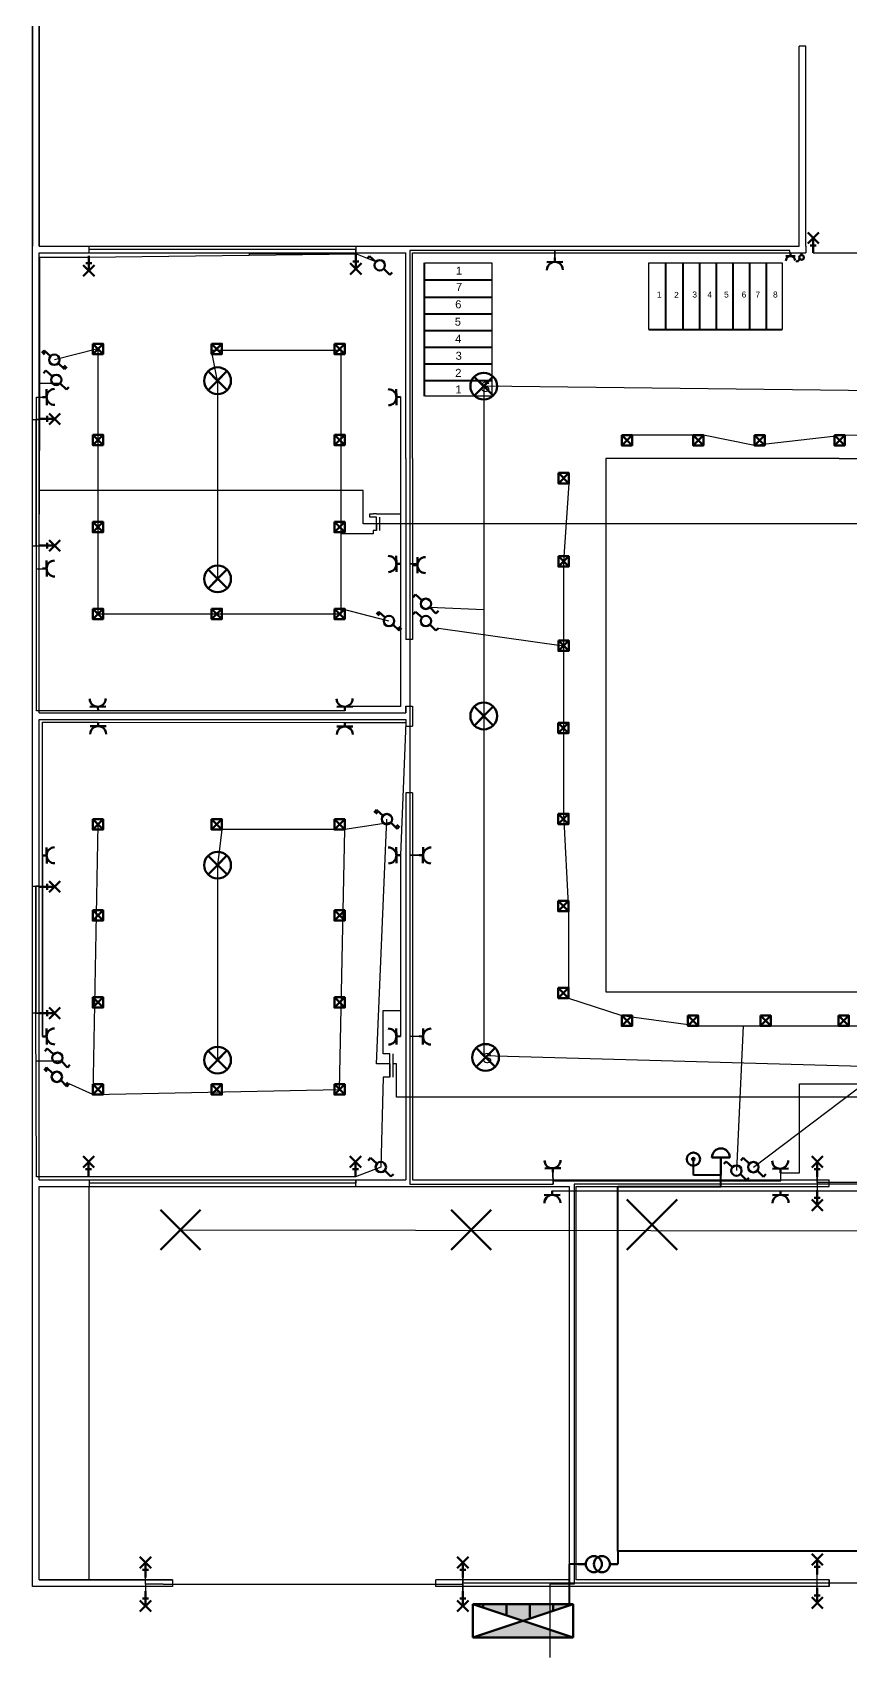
# Model space of a CAD drawing. Header units: millimetres. Extents: x 27207 to 63174, y 4783 to 28482.
# Drawn here: x 55373 to 56600, y 14156 to 16593 of the extents above; entities that cross this region are included whole.
import ezdxf

# ---------------------------------------------------------------- set-up
doc = ezdxf.new("R2010")
doc.units = ezdxf.units.MM
doc.header["$LTSCALE"] = 20
doc.linetypes.add('ACAD_ISO04W100', pattern=[30, 24, -3, 0, -3])
doc.layers.add('linye', color=200, linetype='Continuous')
doc.layers.add('semboller-tablosu', color=3, linetype='Continuous', lineweight=70)
doc.layers.add('Zil Zayıf Akım', color=241, linetype='ACAD_ISO04W100', lineweight=40)
doc.styles.add('Arial_3', font='Arial Unicode MS.ttf', dxfattribs={"height": 3})

msp = doc.modelspace()

# ---------------------------------------------------------------- hatches: boundary and pattern name
at = {"layer": 'semboller-tablosu'}
h = msp.add_hatch(color=7, dxfattribs=at)
h.dxf.hatch_style = 2
h.paths.add_polyline_path([(56365.711, 14903.171, 1), (56362.048, 14903.171, 1)])
h = msp.add_hatch(color=1, dxfattribs=at)
h.dxf.hatch_style = 2
h.paths.add_polyline_path([(56183.705, 14235.885), (56033.199, 14235.885), (56108.452, 14210.801)])
h = msp.add_hatch(color=7, dxfattribs=at)
h.dxf.hatch_style = 2
h.paths.add_polyline_path([(56183.705, 14235.885), (56033.199, 14235.885), (56108.452, 14210.801)])
h = msp.add_hatch(color=1, dxfattribs=at)
h.dxf.hatch_style = 2
h.paths.add_polyline_path([(56108.452, 14210.801), (56033.199, 14185.716), (56183.705, 14185.716)])
h = msp.add_hatch(color=7, dxfattribs=at)
h.dxf.hatch_style = 2
h.paths.add_polyline_path([(56108.452, 14210.801), (56033.199, 14185.716), (56183.705, 14185.716)])

# ---------------------------------------------------------------- linework, layer by layer
for p, q in [((55372.694, 14272.316), (55372.694, 18272.316)), ((55372.694, 17272.316), (55372.694, 16272.316)), ((55382.694, 16272.316), (55382.694, 17062.316)), ((55382.694, 17062.316), (55382.694, 16272.316)), ((56522.694, 16272.316), (56522.694, 16572.316)), ((56532.694, 16572.316), (56522.694, 16572.316)), ((56532.694, 16272.316), (56532.694, 16572.316)), ((55382.694, 16272.316), (56522.694, 16272.316)), ((55382.694, 15572.316), (55382.694, 16262.316)), ((55382.694, 16262.316), (55932.694, 16262.316)), ((55382.694, 16262.316), (55457.694, 16262.316)), ((55457.694, 16262.316), (55457.694, 16272.316)), ((55457.694, 16272.316), (55857.694, 16272.316)), ((55857.694, 16267.316), (55457.694, 16267.316)), ((55857.694, 16272.316), (55857.694, 16262.316)), ((55857.694, 16262.316), (55857.694, 16267.316)), ((55932.694, 15953.944), (55932.694, 16262.316)), ((55942.694, 16262.316), (56532.694, 16262.316)), ((55942.694, 15953.944), (55942.694, 16262.316)), ((56532.694, 16272.316), (56532.694, 16262.316)), ((55960.36, 16047.471), (55960.36, 16247.471)), ((55961.36, 16047.471), (55961.36, 16247.471)), ((55961.36, 16247.471), (56061.36, 16247.471)), ((56061.36, 16247.471), (56061.36, 16047.471)), ((56297.22, 16147.458), (56297.22, 16247.458)), ((56297.22, 16247.458), (56497.22, 16247.458)), ((56322.22, 16147.458), (56322.22, 16247.458)), ((56323.22, 16147.458), (56323.22, 16247.458)), ((56328.744, 16247.458), (56367.233, 16247.458)), ((56348.22, 16147.458), (56348.22, 16247.458)), ((56349.22, 16147.458), (56349.22, 16247.458)), ((56373.22, 16147.458), (56373.22, 16247.458)), ((56374.22, 16147.458), (56374.22, 16247.458)), ((56398.22, 16147.458), (56398.22, 16247.458)), ((56399.22, 16147.458), (56399.22, 16247.458)), ((56419.615, 16247.458), (56474.942, 16247.458)), ((56423.22, 16147.458), (56423.22, 16247.458)), ((56424.22, 16147.458), (56424.22, 16247.458)), ((56448.22, 16147.458), (56448.22, 16247.458)), ((56449.22, 16147.458), (56449.22, 16247.458)), ((56473.22, 16147.458), (56473.22, 16247.458)), ((56474.22, 16147.458), (56474.22, 16247.458)), ((56497.22, 16247.458), (56497.22, 16147.458)), ((55961.36, 16222.471), (56061.36, 16222.471)), ((55961.36, 16221.471), (56061.36, 16221.471)), ((56061.36, 16215.947), (56061.36, 16177.459)), ((56497.22, 16216.671), (56497.22, 16171.571)), ((55961.36, 16196.471), (56061.36, 16196.471)), ((55961.36, 16195.471), (56061.36, 16195.471)), ((55961.36, 16171.471), (56061.36, 16171.471)), ((55961.36, 16170.471), (56061.36, 16170.471)), ((55961.36, 16146.471), (56061.36, 16146.471)), ((55961.36, 16145.471), (56061.36, 16145.471)), ((56497.22, 16147.458), (56297.22, 16147.458)), ((56497.22, 16146.458), (56297.22, 16146.458)), ((55961.36, 16121.471), (56061.36, 16121.471)), ((55961.36, 16120.471), (56061.36, 16120.471)), ((56061.36, 16125.076), (56061.36, 16069.749)), ((55961.36, 16096.471), (56061.36, 16096.471)), ((55961.36, 16095.471), (56061.36, 16095.471)), ((55961.36, 16071.471), (56061.36, 16071.471)), ((55961.36, 16070.471), (56061.36, 16070.471)), ((56061.36, 16047.471), (55961.36, 16047.471)), ((56030.573, 16047.471), (55985.473, 16047.471)), ((55372.694, 15822.316), (55372.694, 16012.316)), ((55372.694, 16012.316), (55382.694, 16012.316)), ((55382.694, 16012.316), (55377.694, 16012.316)), ((55377.694, 16012.316), (55377.694, 15822.316)), ((55932.694, 15953.944), (55932.694, 15682.316)), ((55942.694, 15953.944), (55942.694, 15682.316)), ((56582.694, 15953.944), (56232.694, 15953.944)), ((56232.694, 15953.944), (56232.694, 15153.944)), ((56582.694, 15953.944), (56682.694, 15953.944)), ((55382.694, 15822.316), (55372.694, 15822.316)), ((55382.694, 15572.316), (55382.694, 15822.316)), ((55942.694, 15682.316), (55932.694, 15682.316)), ((55382.694, 15572.316), (55932.694, 15572.316)), ((55932.694, 15582.316), (55932.694, 15572.316)), ((55932.694, 15572.316), (55932.694, 15582.316)), ((55932.694, 15582.316), (55942.694, 15582.316)), ((55942.694, 15582.316), (55942.694, 15552.316)), ((55382.694, 14872.316), (55382.694, 15562.316)), ((55382.694, 15562.316), (55932.694, 15562.316)), ((55932.694, 15562.316), (55932.694, 15552.316)), ((55932.694, 15562.316), (55932.694, 15552.316)), ((55932.694, 15552.316), (55942.694, 15552.316)), ((55932.694, 15452.316), (55932.694, 15153.944)), ((55942.694, 15452.316), (55932.694, 15452.316)), ((55942.694, 15452.316), (55942.694, 15153.944)), ((55372.694, 15122.316), (55372.694, 15312.316)), ((55372.694, 15312.316), (55382.694, 15312.316)), ((55382.694, 15312.316), (55377.694, 15312.316)), ((55377.694, 15312.316), (55377.694, 15122.316)), ((55932.694, 15153.944), (55932.694, 14872.316)), ((55942.694, 15153.944), (55942.694, 14872.316)), ((56232.694, 15153.944), (57032.694, 15153.944)), ((55382.694, 15122.316), (55372.694, 15122.316)), ((55382.694, 14872.316), (55382.694, 15122.316)), ((55372.694, 14262.316), (55372.694, 14872.316)), ((55382.694, 14872.316), (55932.694, 14872.316)), ((55382.694, 14872.316), (55457.694, 14872.316)), ((55457.694, 14872.316), (55457.694, 14862.316)), ((55857.694, 14867.316), (55457.694, 14867.316)), ((55857.694, 14862.316), (55857.694, 14872.316)), ((55857.694, 14872.316), (55857.694, 14867.316)), ((55942.694, 14872.316), (56567.694, 14872.316)), ((56567.694, 14862.316), (56567.694, 14872.316)), ((55382.694, 14272.316), (55382.694, 14862.316)), ((55382.694, 14862.316), (56177.694, 14862.316)), ((55382.694, 14862.316), (56177.694, 14862.316)), ((55457.694, 14272.316), (55457.694, 14862.316)), ((55457.694, 14862.316), (55857.694, 14862.316)), ((56177.694, 14862.316), (56177.694, 14272.316)), ((56187.694, 14862.316), (56567.694, 14862.316)), ((56187.694, 14862.316), (56187.694, 14272.316)), ((56187.694, 14862.316), (56567.694, 14862.316)), ((56187.694, 14862.316), (56567.694, 14862.316)), ((55582.694, 14262.316), (55372.694, 14262.316)), ((55582.694, 14272.316), (55382.694, 14272.316)), ((55582.694, 14272.316), (55382.694, 14272.316)), ((55382.694, 14272.316), (55582.694, 14272.316)), ((55582.694, 14272.316), (55582.694, 14262.316)), ((56177.694, 14272.316), (55977.694, 14272.316)), ((56177.694, 14272.316), (55977.694, 14272.316)), ((55977.694, 14262.316), (55977.694, 14272.316)), ((56567.694, 14262.316), (55977.694, 14262.316)), ((56567.694, 14272.316), (56187.694, 14272.316)), ((56567.694, 14272.316), (56187.694, 14272.316)), ((56567.694, 14272.316), (56567.694, 14262.316)), ((56567.694, 14262.316), (56567.694, 14272.316))]:
    msp.add_line(p, q)
at = {"layer": 'linye'}
for p, q in [((55383.643, 16013.149), (55383.643, 16255.885)), ((55383.643, 16255.885), (55457.294, 16255.885)), ((55457.294, 16255.885), (55857.749, 16260.557)), ((55857.749, 16260.557), (55697.749, 16260.557)), ((55697.749, 16260.557), (55697.749, 16258.69)), ((55887.719, 16248.738), (55857.749, 16260.557)), ((56155.851, 16265.885), (55938.452, 16265.885)), ((55938.452, 16265.885), (55938.452, 15795.885)), ((56508.452, 16265.885), (56155.851, 16265.885)), ((56155.851, 16265.885), (56155.851, 16254.547)), ((56155.851, 16254.547), (56155.851, 16265.885)), ((56509.47, 16257.252), (56508.452, 16265.885)), ((56721.316, 16261.33), (56543.703, 16262.152)), ((56543.703, 16262.152), (56638.451, 16262.152)), ((55470.806, 16118.05), (55405.459, 16101.933)), ((55470.806, 16118.05), (55470.806, 15720.643)), ((55835.806, 16115.885), (55641.338, 16115.885)), ((55650.295, 16070.458), (55641.338, 16115.885)), ((55835.806, 15720.643), (55835.806, 16115.885)), ((55414.308, 16066.486), (55383.643, 16066.486)), ((55650.295, 16070.458), (55650.295, 15773.288)), ((56049.453, 16062.334), (56049.453, 15567.719)), ((56638.538, 16055.469), (56049.453, 16062.334)), ((55378.452, 15788.515), (55378.452, 16045.885)), ((55378.452, 16045.885), (55393.994, 16045.885)), ((55924.457, 16046.084), (55924.457, 15796.015)), ((55382.694, 15822.316), (55383.643, 16013.149)), ((56378.921, 15988.904), (56272.019, 15988.904)), ((56455.516, 15973.401), (56378.921, 15988.904)), ((56590.857, 15988.904), (56455.516, 15973.401)), ((56752.862, 15987.41), (56590.857, 15988.904)), ((56176.867, 15916.573), (56169.115, 15799.417)), ((55868.452, 15905.885), (55383.11, 15905.885)), ((55868.452, 15855.885), (55868.452, 15905.885)), ((55878.452, 15865.885), (55878.452, 15870.885)), ((55878.452, 15870.885), (55883.452, 15870.885)), ((55888.452, 15865.885), (55878.452, 15865.885)), ((55878.452, 15865.885), (55878.452, 15865.885)), ((55888.452, 15870.885), (55883.452, 15870.885)), ((55888.452, 15870.885), (55924.457, 15870.885)), ((55888.452, 15845.885), (55888.452, 15865.885)), ((55893.452, 15845.885), (55893.452, 15865.885)), ((55883.452, 15840.885), (55835.806, 15840.885)), ((55888.452, 15855.885), (55868.452, 15855.885)), ((55888.452, 15845.885), (55883.452, 15845.885)), ((55883.452, 15845.885), (55883.452, 15840.885)), ((56948.058, 15855.885), (55888.452, 15855.885)), ((55888.452, 15855.885), (55888.452, 15845.885)), ((55924.457, 15796.015), (55924.457, 15581.976)), ((55938.452, 15795.885), (55938.452, 15795.885)), ((55938.452, 15795.885), (55950.026, 15795.885)), ((55950.026, 15795.885), (55938.452, 15795.885)), ((55938.452, 15795.885), (55938.452, 15358.96)), ((56169.115, 15799.417), (56169.115, 15673.073)), ((55378.452, 15575.615), (55378.452, 15788.515)), ((55378.452, 15788.515), (55388.452, 15788.515)), ((55470.806, 15720.643), (55835.806, 15720.643)), ((55907.351, 15710.112), (55835.806, 15728.395)), ((55968.654, 15730.717), (56049.453, 15727.161)), ((55981.473, 15699.446), (56169.115, 15673.073)), ((56169.115, 15673.073), (56169.065, 15549.736)), ((55470.985, 15575.615), (55378.452, 15575.615)), ((55841.278, 15575.615), (55470.985, 15575.615)), ((55924.457, 15581.976), (55853.106, 15581.976)), ((55387.85, 15087.061), (55387.85, 15558.509)), ((55387.85, 15558.509), (55471.196, 15558.509)), ((55471.196, 15558.509), (55841.312, 15557.825)), ((55841.312, 15557.825), (55932.694, 15557.825)), ((55932.694, 15557.825), (55924.457, 15358.96)), ((56049.453, 15567.719), (56049.453, 15058.52)), ((56169.065, 15549.736), (56169.068, 15421.094)), ((55470.806, 15405.125), (55463.055, 14999.967)), ((55910.253, 15407.819), (55841.1, 15397.373)), ((55888.452, 15045.885), (55904.306, 15412.987)), ((56169.068, 15421.094), (56176.816, 15274.939)), ((55656.842, 15397.373), (55650.295, 15344.054)), ((55841.1, 15397.373), (55656.842, 15397.373)), ((55833.348, 15007.719), (55841.1, 15397.373)), ((55387.85, 15358.623), (55387.85, 15087.061)), ((55924.457, 15358.96), (55924.457, 15087.268)), ((55938.452, 15358.96), (55952.448, 15358.96)), ((55952.448, 15358.96), (55938.452, 15358.96)), ((55938.452, 15358.96), (55938.452, 15087.268)), ((55650.295, 15344.054), (55650.295, 15051.684)), ((55377.694, 15122.316), (55377.694, 15312.316)), ((55377.694, 15312.316), (55387.85, 15311.726)), ((56176.816, 15274.939), (56176.816, 15144.578)), ((56176.816, 15144.578), (56256.516, 15118.393)), ((55378.452, 14876.873), (55377.694, 15122.316)), ((55377.694, 15122.316), (55387.85, 15122.028)), ((55898.452, 15060.885), (55898.452, 15125.885)), ((55898.452, 15125.885), (55924.457, 15125.885)), ((56256.516, 15118.393), (56371.169, 15102.89)), ((55938.452, 15087.268), (55952.448, 15087.398)), ((55952.448, 15087.398), (55938.452, 15087.268)), ((55938.452, 15087.268), (55938.452, 14865.885)), ((56371.169, 15102.89), (56464.512, 15102.89)), ((56438.452, 15102.89), (56428.452, 14885.942)), ((56464.512, 15102.89), (56581.659, 15102.89)), ((56581.659, 15102.89), (56758.238, 15102.89)), ((55908.452, 15060.885), (55898.452, 15060.885)), ((55908.452, 15025.885), (55908.452, 15060.885)), ((55913.452, 15025.885), (55913.452, 15060.885)), ((55416.052, 15049.966), (55377.918, 15049.966)), ((55893.452, 15045.885), (55888.452, 15045.885)), ((55898.452, 15045.885), (55893.452, 15045.885)), ((55908.452, 15045.885), (55898.452, 15045.885)), ((55908.452, 15045.885), (55908.452, 15025.885)), ((55918.452, 15045.885), (55913.452, 15045.885)), ((55918.452, 14995.885), (55918.452, 15045.885)), ((56049.453, 15058.52), (56652.638, 15041.474)), ((56453.81, 14891.111), (56652.638, 15041.474)), ((55463.055, 14999.967), (55427.916, 15015.953)), ((55898.452, 15025.885), (55895.126, 14891.295)), ((55908.452, 15025.885), (55898.452, 15025.885)), ((56522.893, 14882.858), (56522.893, 15015.885)), ((56522.893, 15015.885), (56970.058, 15015.885)), ((55463.055, 14999.967), (55833.348, 15007.719)), ((56960.058, 14995.885), (55918.452, 14995.885)), ((55895.126, 14891.295), (55857.073, 14876.873)), ((55456.838, 14876.873), (55378.452, 14876.873)), ((55857.073, 14876.873), (55456.838, 14876.873)), ((55938.452, 14865.885), (56153.615, 14865.885)), ((56153.615, 14865.885), (56153.092, 14883.459)), ((56153.092, 14883.459), (56153.615, 14865.885)), ((56153.615, 14865.885), (56153.615, 14870.885)), ((56153.615, 14870.885), (56494.893, 14870.885)), ((56905.058, 14865.885), (56185.058, 14865.885)), ((56185.058, 14865.885), (56185.058, 14265.885)), ((56494.893, 14870.885), (56494.893, 14882.858)), ((56494.893, 14882.858), (56522.893, 14882.858)), ((56549.655, 14867.949), (56549.655, 14876.873)), ((56549.655, 14876.873), (56549.655, 14856.481)), ((57085.268, 14867.949), (56549.655, 14867.949)), ((56152.018, 14855.52), (56494.424, 14855.52)), ((56494.424, 14855.52), (56775.624, 14855.52)), ((55594.626, 14797.254), (57164.368, 14795.203)), ((56549.655, 14267.949), (56549.655, 14280.5)), ((55542.084, 14265.885), (55542.084, 14275.885)), ((55568.452, 14265.885), (55542.084, 14265.885)), ((55542.084, 14265.885), (55542.084, 14255.557)), ((55568.452, 14265.885), (55988.452, 14265.885)), ((55988.452, 14265.885), (56018.052, 14265.885)), ((56018.052, 14255.557), (56018.052, 14275.949)), ((56018.052, 14275.949), (56018.052, 14267.949)), ((56018.052, 14267.949), (56549.655, 14267.949)), ((56018.052, 14265.885), (56018.052, 14255.557)), ((56185.058, 14265.885), (56148.452, 14265.885)), ((56148.452, 14265.885), (56148.452, 14205.885)), ((56549.655, 14260.109), (56549.655, 14267.949)), ((56549.655, 14267.949), (56727.268, 14267.949)), ((56148.452, 14205.885), (56148.452, 14155.885))]:
    msp.add_line(p, q, dxfattribs=at)
at = {"layer": 'semboller-tablosu'}
for p, q in [((56552.076, 16292.853), (56535.33, 16276.107)), ((56535.33, 16292.853), (56552.076, 16276.107)), ((56543.703, 16284.48), (56543.703, 16262.152)), ((55457.294, 16235.567), (55457.294, 16257.895)), ((55457.294, 16257.895), (55457.294, 16246.731)), ((55857.749, 16238.229), (55857.749, 16260.557)), ((55857.749, 16260.557), (55857.749, 16249.393)), ((55878.048, 16257.458), (55874.56, 16253.59)), ((55887.719, 16248.738), (55878.048, 16257.458)), ((56155.964, 16248.542), (56155.851, 16254.547)), ((56516.301, 16257.38), (56502.64, 16257.123)), ((56502.64, 16257.123), (56509.47, 16257.252)), ((56509.47, 16257.252), (56509.406, 16260.667)), ((56526.181, 16258.824), (56526.181, 16261.175)), ((56548.169, 16273.316), (56539.237, 16273.316)), ((56543.703, 16262.152), (56543.703, 16273.316)), ((56543.703, 16273.316), (56548.169, 16273.316)), ((55465.667, 16227.194), (55448.921, 16243.94)), ((55448.921, 16227.194), (55465.667, 16243.94)), ((55461.759, 16246.731), (55452.828, 16246.731)), ((55457.294, 16246.731), (55461.759, 16246.731)), ((55866.122, 16229.856), (55849.376, 16246.602)), ((55849.376, 16229.856), (55866.122, 16246.602)), ((55862.214, 16249.393), (55853.283, 16249.393)), ((55857.749, 16249.393), (55862.214, 16249.393)), ((55899.469, 16238.338), (55908.627, 16229.18)), ((55908.627, 16229.18), (55912.288, 16232.84)), ((56167.973, 16248.768), (56143.954, 16248.316)), ((56143.954, 16248.316), (56155.964, 16248.542)), ((56519.532, 16248.648), (56517.87, 16250.311)), ((56523.688, 16252.804), (56519.532, 16248.648)), ((55389.985, 16115.885), (55386.497, 16112.017)), ((55392.213, 16113.876), (55388.725, 16110.008)), ((55399.656, 16107.165), (55389.985, 16115.885)), ((55392.887, 16085.607), (55389.399, 16081.738)), ((55402.558, 16076.887), (55392.887, 16085.607)), ((55411.406, 16096.765), (55420.564, 16087.607)), ((55418.442, 16089.728), (55422.103, 16093.389)), ((55420.564, 16087.607), (55424.224, 16091.267)), ((55650.295, 16070.458), (55636.016, 16084.557)), ((55636.016, 16084.557), (55664.575, 16056.358)), ((55664.395, 16084.737), (55636.196, 16056.178)), ((55650.295, 16070.458), (55664.395, 16084.737)), ((55414.308, 16066.486), (55423.466, 16057.328)), ((55423.466, 16057.328), (55427.127, 16060.989)), ((55636.196, 16056.178), (55650.295, 16070.458)), ((56049.453, 16062.334), (56035.174, 16076.434)), ((56035.174, 16076.434), (56063.733, 16048.235)), ((56063.553, 16076.614), (56035.354, 16048.055)), ((56035.354, 16048.055), (56049.453, 16062.334)), ((56049.453, 16062.334), (56063.553, 16076.614)), ((55393.856, 16045.954), (55387.85, 16045.885)), ((55393.994, 16033.943), (55393.718, 16057.965)), ((55393.718, 16057.965), (55393.856, 16045.954)), ((55918.713, 16033.945), (55918.192, 16057.963)), ((55918.192, 16057.963), (55918.452, 16045.954)), ((55918.452, 16045.954), (55924.457, 16046.084)), ((55405.971, 16013.149), (55383.643, 16013.149)), ((55383.643, 16013.149), (55394.807, 16013.149)), ((55394.807, 16008.684), (55394.807, 16017.615)), ((55394.807, 16013.149), (55394.807, 16008.684)), ((55414.344, 16004.776), (55397.598, 16021.522)), ((55414.344, 16021.522), (55397.598, 16004.776)), ((55405.971, 15823.108), (55383.643, 15823.108)), ((55383.643, 15823.108), (55394.807, 15823.108)), ((55394.807, 15818.642), (55394.807, 15827.573)), ((55394.807, 15823.108), (55394.807, 15818.642)), ((55414.344, 15814.735), (55397.598, 15831.481)), ((55414.344, 15831.481), (55397.598, 15814.735)), ((55393.994, 15776.681), (55393.718, 15800.703)), ((55393.718, 15800.703), (55393.856, 15788.692)), ((55918.713, 15783.876), (55918.192, 15807.894)), ((55918.192, 15807.894), (55918.452, 15795.885)), ((55918.452, 15795.885), (55924.457, 15796.015)), ((55950.026, 15793.929), (55944.02, 15793.929)), ((55950.026, 15805.941), (55950.026, 15781.917)), ((55950.026, 15781.917), (55950.026, 15793.929)), ((55393.856, 15788.692), (55387.85, 15788.623)), ((55650.295, 15773.288), (55636.016, 15787.388)), ((55636.016, 15787.388), (55664.575, 15759.188)), ((55664.395, 15787.568), (55636.196, 15759.008)), ((55636.196, 15759.008), (55650.295, 15773.288)), ((55650.295, 15773.288), (55664.395, 15787.568)), ((55947.233, 15749.837), (55943.745, 15745.969)), ((55956.904, 15741.117), (55947.233, 15749.837)), ((55891.878, 15724.064), (55888.39, 15720.196)), ((55894.106, 15722.055), (55890.618, 15718.187)), ((55901.549, 15715.344), (55891.878, 15724.064)), ((55947.233, 15724.064), (55943.745, 15720.196)), ((55956.904, 15715.344), (55947.233, 15724.064)), ((55968.654, 15730.717), (55977.812, 15721.559)), ((55977.812, 15721.559), (55981.473, 15725.22)), ((55913.299, 15704.944), (55922.457, 15695.786)), ((55920.335, 15697.907), (55923.996, 15701.568)), ((55922.457, 15695.786), (55926.117, 15699.446)), ((55968.654, 15704.944), (55977.812, 15695.786)), ((55977.812, 15695.786), (55981.473, 15699.446)), ((55458.8, 15581.261), (55482.813, 15581.976)), ((55482.813, 15581.976), (55470.806, 15581.618)), ((55470.806, 15581.618), (55470.985, 15575.615)), ((55829.093, 15581.261), (55853.106, 15581.976)), ((55853.106, 15581.976), (55841.1, 15581.618)), ((55841.1, 15581.618), (55841.278, 15575.615)), ((56049.453, 15567.719), (56035.174, 15581.819)), ((56035.174, 15581.819), (56063.733, 15553.619)), ((56063.553, 15581.999), (56035.354, 15553.439)), ((56049.453, 15567.719), (56063.553, 15581.999)), ((55459.154, 15552.565), (55483.177, 15552.442)), ((55471.165, 15552.503), (55471.196, 15558.509)), ((55483.177, 15552.442), (55471.165, 15552.503)), ((55829.269, 15551.88), (55853.293, 15551.758)), ((55841.281, 15551.819), (55841.312, 15557.825)), ((55853.293, 15551.758), (55841.281, 15551.819)), ((56035.354, 15553.439), (56049.453, 15567.719)), ((55888.832, 15426.939), (55885.344, 15423.071)), ((55891.06, 15424.93), (55887.572, 15421.062)), ((55898.503, 15418.219), (55888.832, 15426.939)), ((55910.253, 15407.819), (55919.411, 15398.661)), ((55917.29, 15400.782), (55920.95, 15404.443)), ((55919.411, 15398.661), (55923.071, 15402.322)), ((55393.856, 15358.692), (55387.85, 15358.623)), ((55393.994, 15346.681), (55393.718, 15370.703)), ((55393.718, 15370.703), (55393.856, 15358.692)), ((55650.295, 15344.054), (55636.016, 15358.154)), ((55636.016, 15358.154), (55664.575, 15329.954)), ((55664.395, 15358.334), (55636.196, 15329.774)), ((55650.295, 15344.054), (55664.395, 15358.334)), ((55918.713, 15346.821), (55918.192, 15370.839)), ((55918.192, 15370.839), (55918.452, 15358.83)), ((55918.452, 15358.83), (55924.457, 15358.96)), ((55958.452, 15358.83), (55952.448, 15358.96)), ((55958.192, 15346.821), (55958.713, 15370.839)), ((55958.713, 15370.839), (55958.452, 15358.83)), ((55636.196, 15329.774), (55650.295, 15344.054)), ((55405.971, 15311.726), (55383.643, 15311.726)), ((55383.643, 15311.726), (55394.807, 15311.726)), ((55394.807, 15307.26), (55394.807, 15316.191)), ((55394.807, 15311.726), (55394.807, 15307.26)), ((55414.344, 15303.353), (55397.598, 15320.099)), ((55414.344, 15320.099), (55397.598, 15303.353)), ((55405.971, 15122.028), (55383.643, 15122.028)), ((55383.643, 15122.028), (55394.807, 15122.028)), ((55394.807, 15117.563), (55394.807, 15126.494)), ((55394.807, 15122.028), (55394.807, 15117.563)), ((55414.344, 15113.655), (55397.598, 15130.401)), ((55414.344, 15130.401), (55397.598, 15113.655)), ((55393.856, 15087.13), (55387.85, 15087.061)), ((55393.994, 15075.119), (55393.718, 15099.141)), ((55393.718, 15099.141), (55393.856, 15087.13)), ((55918.713, 15075.259), (55918.192, 15099.277)), ((55918.192, 15099.277), (55918.452, 15087.268)), ((55918.452, 15087.268), (55924.457, 15087.398)), ((55958.452, 15087.268), (55952.448, 15087.398)), ((55958.192, 15075.259), (55958.713, 15099.277)), ((55958.713, 15099.277), (55958.452, 15087.268)), ((55394.631, 15069.086), (55391.143, 15065.218)), ((55404.302, 15060.366), (55394.631, 15069.086)), ((55650.295, 15051.684), (55636.016, 15065.783)), ((55636.016, 15065.783), (55664.575, 15037.584)), ((55664.395, 15065.963), (55636.196, 15037.404)), ((55650.295, 15051.684), (55664.395, 15065.963)), ((56052.255, 15055.754), (56037.975, 15069.853)), ((56037.975, 15069.853), (56066.534, 15041.654)), ((56066.354, 15070.033), (56038.155, 15041.474)), ((56052.255, 15055.754), (56066.354, 15070.033)), ((55393.677, 15040.571), (55390.189, 15036.702)), ((55395.905, 15038.562), (55392.417, 15034.693)), ((55403.348, 15031.851), (55393.677, 15040.571)), ((55416.052, 15049.966), (55425.21, 15040.808)), ((55425.21, 15040.808), (55428.871, 15044.469)), ((55636.196, 15037.404), (55650.295, 15051.684)), ((56038.155, 15041.474), (56052.255, 15055.754)), ((55415.098, 15021.45), (55424.256, 15012.292)), ((55422.134, 15014.414), (55425.795, 15018.074)), ((55424.256, 15012.292), (55427.916, 15015.953)), ((55465.211, 14907.574), (55448.465, 14890.828)), ((55448.465, 14907.574), (55465.211, 14890.828)), ((55456.838, 14899.201), (55456.838, 14876.873)), ((55865.446, 14907.574), (55848.7, 14890.828)), ((55848.7, 14907.574), (55865.446, 14890.828)), ((55857.073, 14899.201), (55857.073, 14876.873)), ((55879.652, 14905.248), (55876.164, 14901.379)), ((55889.323, 14896.528), (55879.652, 14905.248)), ((56140.906, 14889.105), (56164.919, 14889.82)), ((56164.919, 14889.82), (56152.913, 14889.462)), ((56152.913, 14889.462), (56153.092, 14883.459)), ((56405.119, 14905.885), (56391.786, 14905.885)), ((56391.786, 14905.885), (56418.452, 14905.885)), ((56405.119, 14879.218), (56405.119, 14905.885)), ((56412.979, 14899.895), (56409.491, 14896.026)), ((56422.65, 14891.175), (56412.979, 14899.895)), ((56438.336, 14905.063), (56434.848, 14901.194)), ((56448.007, 14896.343), (56438.336, 14905.063)), ((56482.352, 14888.504), (56506.365, 14889.219)), ((56506.365, 14889.219), (56494.358, 14888.862)), ((56494.358, 14888.862), (56494.537, 14882.858)), ((56558.028, 14907.574), (56541.282, 14890.828)), ((56541.282, 14907.574), (56558.028, 14890.828)), ((56549.655, 14899.201), (56549.655, 14876.873)), ((55461.304, 14888.037), (55452.373, 14888.037)), ((55456.838, 14876.873), (55456.838, 14888.037)), ((55456.838, 14888.037), (55461.304, 14888.037)), ((55861.539, 14888.037), (55852.607, 14888.037)), ((55857.073, 14876.873), (55857.073, 14888.037)), ((55857.073, 14888.037), (55861.539, 14888.037)), ((55901.073, 14886.127), (55910.231, 14876.969)), ((55910.231, 14876.969), (55913.892, 14880.63)), ((56434.4, 14880.774), (56443.558, 14871.616)), ((56443.558, 14871.616), (56447.218, 14875.277)), ((56459.757, 14885.942), (56468.915, 14876.785)), ((56468.915, 14876.785), (56472.575, 14880.445)), ((56554.121, 14888.037), (56545.19, 14888.037)), ((56549.655, 14876.873), (56549.655, 14888.037)), ((56549.655, 14888.037), (56554.121, 14888.037)), ((56164.14, 14849.741), (56140.121, 14849.289)), ((56140.121, 14849.289), (56152.131, 14849.515)), ((56152.131, 14849.515), (56152.018, 14855.52)), ((56339.495, 14767.186), (56264.242, 14842.439)), ((56339.495, 14842.439), (56264.242, 14767.186)), ((56506.547, 14849.741), (56482.527, 14849.289)), ((56482.527, 14849.289), (56494.537, 14849.515)), ((56494.537, 14849.515), (56494.424, 14855.52)), ((56558.028, 14825.78), (56541.282, 14842.526)), ((56541.282, 14825.78), (56558.028, 14842.526)), ((56554.121, 14845.317), (56545.19, 14845.317)), ((56549.655, 14834.153), (56549.655, 14856.481)), ((56549.655, 14856.481), (56549.655, 14845.317)), ((56549.655, 14845.317), (56554.121, 14845.317)), ((55624.722, 14767.158), (55564.53, 14827.351)), ((55624.722, 14827.351), (55564.53, 14767.158)), ((56060.83, 14767.158), (56000.638, 14827.351)), ((56060.83, 14827.351), (56000.638, 14767.158)), ((55550.457, 14306.65), (55533.711, 14289.904)), ((55533.711, 14306.65), (55550.457, 14289.904)), ((56026.425, 14306.65), (56009.679, 14289.904)), ((56009.679, 14306.65), (56026.425, 14289.904)), ((56558.028, 14311.201), (56541.282, 14294.455)), ((56541.282, 14311.201), (56558.028, 14294.455)), ((55546.549, 14287.113), (55537.618, 14287.113)), ((55542.084, 14298.277), (55542.084, 14275.949)), ((55542.084, 14275.949), (55542.084, 14287.113)), ((55542.084, 14287.113), (55546.549, 14287.113)), ((56022.518, 14287.113), (56013.587, 14287.113)), ((56018.052, 14298.277), (56018.052, 14275.949)), ((56018.052, 14275.949), (56018.052, 14287.113)), ((56018.052, 14287.113), (56022.518, 14287.113)), ((56202.56, 14295.885), (56190.506, 14295.885)), ((56238.722, 14295.885), (56250.776, 14295.885)), ((56250.776, 14295.885), (56238.722, 14295.885)), ((56554.121, 14291.664), (56545.19, 14291.664)), ((56549.655, 14302.828), (56549.655, 14280.5)), ((56549.655, 14280.5), (56549.655, 14291.664)), ((56549.655, 14291.664), (56554.121, 14291.664)), ((55542.084, 14233.229), (55542.084, 14255.557)), ((55542.084, 14255.557), (55542.084, 14244.393)), ((56018.052, 14233.229), (56018.052, 14255.557)), ((56018.052, 14255.557), (56018.052, 14244.393)), ((56549.655, 14237.781), (56549.655, 14260.109)), ((56549.655, 14260.109), (56549.655, 14248.945)), ((55550.457, 14224.856), (55533.711, 14241.602)), ((55533.711, 14224.856), (55550.457, 14241.602)), ((55546.549, 14244.393), (55537.618, 14244.393)), ((55542.084, 14244.393), (55546.549, 14244.393)), ((56026.425, 14224.856), (56009.679, 14241.602)), ((56009.679, 14224.856), (56026.425, 14241.602)), ((56022.518, 14244.393), (56013.587, 14244.393)), ((56018.052, 14244.393), (56022.518, 14244.393)), ((56033.199, 14235.885), (56183.705, 14235.885)), ((56033.199, 14185.716), (56033.199, 14235.885)), ((56033.199, 14235.885), (56183.705, 14185.716)), ((56183.705, 14235.885), (56033.199, 14185.716)), ((56183.705, 14235.885), (56183.705, 14185.716)), ((56183.705, 14185.716), (56183.705, 14235.885)), ((56558.028, 14229.408), (56541.282, 14246.154)), ((56541.282, 14229.408), (56558.028, 14246.154)), ((56554.121, 14248.945), (56545.19, 14248.945)), ((56549.655, 14248.945), (56554.121, 14248.945)), ((56183.705, 14185.716), (56033.199, 14185.716))]:
    msp.add_line(p, q, dxfattribs=at)
at = {"layer": 'semboller-tablosu', "ltscale": 75}
for p, q in [((55463.055, 16110.298), (55478.558, 16125.801)), ((55478.558, 16110.298), (55463.055, 16125.801)), ((55478.558, 16125.801), (55478.558, 16110.298)), ((55641.338, 16110.298), (55656.842, 16125.801)), ((55656.842, 16110.298), (55641.338, 16125.801)), ((55656.842, 16125.801), (55656.842, 16110.298)), ((55825.596, 16110.298), (55841.1, 16125.801)), ((55841.1, 16110.298), (55825.596, 16125.801)), ((55841.1, 16125.801), (55841.1, 16110.298)), ((55463.055, 15973.904), (55478.558, 15989.408)), ((55478.558, 15973.904), (55463.055, 15989.408)), ((55478.558, 15989.408), (55478.558, 15973.904)), ((55825.596, 15973.904), (55841.1, 15989.408)), ((55841.1, 15973.904), (55825.596, 15989.408)), ((55841.1, 15989.408), (55841.1, 15973.904)), ((56256.516, 15973.401), (56272.019, 15988.904)), ((56272.019, 15973.401), (56256.516, 15988.904)), ((56272.019, 15988.904), (56272.019, 15973.401)), ((56363.417, 15973.401), (56378.921, 15988.904)), ((56378.921, 15973.401), (56363.417, 15988.904)), ((56455.516, 15973.401), (56471.019, 15988.904)), ((56471.019, 15973.401), (56455.516, 15988.904)), ((56575.354, 15973.401), (56590.857, 15988.904)), ((56590.857, 15973.401), (56575.354, 15988.904)), ((56161.363, 15916.573), (56176.867, 15932.076)), ((56176.867, 15916.573), (56161.363, 15932.076)), ((56176.867, 15932.076), (56176.867, 15916.573)), ((55463.055, 15843.253), (55478.558, 15858.756)), ((55478.558, 15843.253), (55463.055, 15858.756)), ((55478.558, 15858.756), (55478.558, 15843.253)), ((55825.596, 15843.253), (55841.1, 15858.756)), ((55841.1, 15843.253), (55825.596, 15858.756)), ((55841.1, 15858.756), (55841.1, 15843.253)), ((56161.363, 15791.665), (56176.867, 15807.168)), ((56176.867, 15791.665), (56161.363, 15807.168)), ((56176.867, 15807.168), (56176.867, 15791.665)), ((55463.055, 15712.892), (55478.558, 15728.395)), ((55478.558, 15712.892), (55463.055, 15728.395)), ((55478.558, 15728.395), (55478.558, 15712.892)), ((55641.338, 15712.892), (55656.842, 15728.395)), ((55656.842, 15712.892), (55641.338, 15728.395)), ((55656.842, 15728.395), (55656.842, 15712.892)), ((55825.596, 15712.892), (55841.1, 15728.395)), ((55841.1, 15712.892), (55825.596, 15728.395)), ((55841.1, 15728.395), (55841.1, 15712.892)), ((56161.363, 15665.321), (56176.867, 15680.824)), ((56176.867, 15665.321), (56161.363, 15680.824)), ((56176.867, 15680.824), (56176.867, 15665.321)), ((56161.313, 15541.984), (56176.816, 15557.487)), ((56176.816, 15541.984), (56161.313, 15557.487)), ((56176.816, 15557.487), (56176.816, 15541.984)), ((55463.055, 15397.373), (55478.558, 15412.876)), ((55478.558, 15397.373), (55463.055, 15412.876)), ((55478.558, 15412.876), (55478.558, 15397.373)), ((55641.338, 15397.373), (55656.842, 15412.876)), ((55656.842, 15397.373), (55641.338, 15412.876)), ((55656.842, 15412.876), (55656.842, 15397.373)), ((55825.596, 15397.373), (55841.1, 15412.876)), ((55841.1, 15397.373), (55825.596, 15412.876)), ((55841.1, 15412.876), (55841.1, 15397.373)), ((56161.313, 15405.591), (56176.816, 15421.094)), ((56176.816, 15405.591), (56161.313, 15421.094)), ((56176.816, 15421.094), (56176.816, 15405.591)), ((56161.313, 15274.939), (56176.816, 15290.443)), ((56176.816, 15274.939), (56161.313, 15290.443)), ((56176.816, 15290.443), (56176.816, 15274.939)), ((55463.055, 15260.979), (55478.558, 15276.483)), ((55478.558, 15260.979), (55463.055, 15276.483)), ((55478.558, 15276.483), (55478.558, 15260.979)), ((55825.596, 15260.979), (55841.1, 15276.483)), ((55841.1, 15260.979), (55825.596, 15276.483)), ((55841.1, 15276.483), (55841.1, 15260.979)), ((56161.313, 15144.578), (56176.816, 15160.081)), ((56176.816, 15144.578), (56161.313, 15160.081)), ((56176.816, 15160.081), (56176.816, 15144.578)), ((55463.055, 15130.328), (55478.558, 15145.831)), ((55478.558, 15130.328), (55463.055, 15145.831)), ((55478.558, 15145.831), (55478.558, 15130.328)), ((55825.596, 15130.328), (55841.1, 15145.831)), ((55841.1, 15130.328), (55825.596, 15145.831)), ((55841.1, 15145.831), (55841.1, 15130.328)), ((56256.516, 15102.89), (56272.019, 15118.393)), ((56272.019, 15102.89), (56256.516, 15118.393)), ((56272.019, 15118.393), (56272.019, 15102.89)), ((56355.666, 15102.89), (56371.169, 15118.393)), ((56371.169, 15102.89), (56355.666, 15118.393)), ((56371.169, 15118.393), (56371.169, 15102.89)), ((56464.512, 15102.89), (56480.016, 15118.393)), ((56480.016, 15102.89), (56464.512, 15118.393)), ((56480.016, 15118.393), (56480.016, 15102.89)), ((56581.659, 15102.89), (56597.162, 15118.393)), ((56597.162, 15102.89), (56581.659, 15118.393)), ((56597.162, 15118.393), (56597.162, 15102.89)), ((55463.055, 14999.967), (55478.558, 15015.47)), ((55478.558, 14999.967), (55463.055, 15015.47)), ((55478.558, 15015.47), (55478.558, 14999.967)), ((55641.338, 14999.967), (55656.842, 15015.47)), ((55656.842, 14999.967), (55641.338, 15015.47)), ((55656.842, 15015.47), (55656.842, 14999.967)), ((55825.596, 14999.967), (55841.1, 15015.47)), ((55841.1, 14999.967), (55825.596, 15015.47)), ((55841.1, 15015.47), (55841.1, 14999.967))]:
    msp.add_line(p, q, dxfattribs=at)
at = {"layer": 'semboller-tablosu', "linetype": 'Continuous'}
for p, q in [((56048.648, 14230.736), (56048.648, 14234.909)), ((56083.691, 14219.055), (56083.691, 14234.909)), ((56118.733, 14214.228), (56118.733, 14234.909)), ((56153.776, 14225.909), (56153.776, 14234.909))]:
    msp.add_line(p, q, dxfattribs=at)
at = {"layer": 'semboller-tablosu', "ltscale": 75}
for points in [[(55463.055, 16125.801), (55478.558, 16125.801), (55478.558, 16110.298), (55463.055, 16110.298)], [(55641.338, 16125.801), (55656.842, 16125.801), (55656.842, 16110.298), (55641.338, 16110.298)], [(55825.596, 16125.801), (55841.1, 16125.801), (55841.1, 16110.298), (55825.596, 16110.298)], [(55463.055, 15989.408), (55478.558, 15989.408), (55478.558, 15973.904), (55463.055, 15973.904)], [(55825.596, 15989.408), (55841.1, 15989.408), (55841.1, 15973.904), (55825.596, 15973.904)], [(56256.516, 15988.904), (56272.019, 15988.904), (56272.019, 15973.401), (56256.516, 15973.401)], [(56363.417, 15988.904), (56378.921, 15988.904), (56378.921, 15973.401), (56363.417, 15973.401)], [(56455.516, 15988.904), (56471.019, 15988.904), (56471.019, 15973.401), (56455.516, 15973.401)], [(56575.354, 15988.904), (56590.857, 15988.904), (56590.857, 15973.401), (56575.354, 15973.401)], [(56161.363, 15932.076), (56176.867, 15932.076), (56176.867, 15916.573), (56161.363, 15916.573)], [(55463.055, 15858.756), (55478.558, 15858.756), (55478.558, 15843.253), (55463.055, 15843.253)], [(55825.596, 15858.756), (55841.1, 15858.756), (55841.1, 15843.253), (55825.596, 15843.253)], [(56161.363, 15807.168), (56176.867, 15807.168), (56176.867, 15791.665), (56161.363, 15791.665)], [(55463.055, 15728.395), (55478.558, 15728.395), (55478.558, 15712.892), (55463.055, 15712.892)], [(55641.338, 15728.395), (55656.842, 15728.395), (55656.842, 15712.892), (55641.338, 15712.892)], [(55825.596, 15728.395), (55841.1, 15728.395), (55841.1, 15712.892), (55825.596, 15712.892)], [(56161.363, 15680.824), (56176.867, 15680.824), (56176.867, 15665.321), (56161.363, 15665.321)], [(56161.313, 15557.487), (56176.816, 15557.487), (56176.816, 15541.984), (56161.313, 15541.984)], [(55463.055, 15412.876), (55478.558, 15412.876), (55478.558, 15397.373), (55463.055, 15397.373)], [(55641.338, 15412.876), (55656.842, 15412.876), (55656.842, 15397.373), (55641.338, 15397.373)], [(55825.596, 15412.876), (55841.1, 15412.876), (55841.1, 15397.373), (55825.596, 15397.373)], [(56161.313, 15421.094), (56176.816, 15421.094), (56176.816, 15405.591), (56161.313, 15405.591)], [(56161.313, 15290.443), (56176.816, 15290.443), (56176.816, 15274.939), (56161.313, 15274.939)], [(55463.055, 15276.483), (55478.558, 15276.483), (55478.558, 15260.979), (55463.055, 15260.979)], [(55825.596, 15276.483), (55841.1, 15276.483), (55841.1, 15260.979), (55825.596, 15260.979)], [(56161.313, 15160.081), (56176.816, 15160.081), (56176.816, 15144.578), (56161.313, 15144.578)], [(55463.055, 15145.831), (55478.558, 15145.831), (55478.558, 15130.328), (55463.055, 15130.328)], [(55825.596, 15145.831), (55841.1, 15145.831), (55841.1, 15130.328), (55825.596, 15130.328)], [(56256.516, 15118.393), (56272.019, 15118.393), (56272.019, 15102.89), (56256.516, 15102.89)], [(56355.666, 15118.393), (56371.169, 15118.393), (56371.169, 15102.89), (56355.666, 15102.89)], [(56464.512, 15118.393), (56480.016, 15118.393), (56480.016, 15102.89), (56464.512, 15102.89)], [(56581.659, 15118.393), (56597.162, 15118.393), (56597.162, 15102.89), (56581.659, 15102.89)], [(55463.055, 15015.47), (55478.558, 15015.47), (55478.558, 14999.967), (55463.055, 14999.967)], [(55641.338, 15015.47), (55656.842, 15015.47), (55656.842, 14999.967), (55641.338, 14999.967)], [(55825.596, 15015.47), (55841.1, 15015.47), (55841.1, 14999.967), (55825.596, 14999.967)]]:
    msp.add_lwpolyline(points, close=True, dxfattribs=at)
at = {"layer": 'semboller-tablosu'}
for centre, radius in [((56526.181, 16255.298), 3.526), ((55893.522, 16243.506), 7.813), ((55405.459, 16101.933), 7.813), ((55650.295, 16070.458), 20.067), ((55408.361, 16071.654), 7.813), ((56049.453, 16062.334), 20.067), ((55650.295, 15773.288), 20.067), ((55962.707, 15735.885), 7.813), ((55907.351, 15710.112), 7.813), ((55962.707, 15710.112), 7.813), ((56049.453, 15567.719), 20.067), ((55904.306, 15412.987), 7.813), ((55650.295, 15344.054), 20.067), ((55410.105, 15055.134), 7.813), ((55650.295, 15051.684), 20.067), ((56052.255, 15055.754), 20.067), ((55409.15, 15026.618), 7.813), ((56363.88, 14903.171), 10), ((55895.126, 14891.295), 7.813), ((56363.88, 14903.171), 1.832), ((56428.452, 14885.942), 7.813), ((56453.81, 14891.111), 7.813), ((56214.614, 14295.885), 12.054), ((56226.668, 14295.885), 12.054)]:
    msp.add_circle(centre, radius, dxfattribs=at)
for centre, radius, start, end in [((56509.599, 16250.422), 6.831, 1.077538, 181.077538), ((56156.19, 16236.532), 12.012, 1.077538, 181.077538), ((55405.867, 16046.092), 12.012, 90.657149, 270.657149), ((55906.443, 16045.694), 12.012, 271.241688, 91.241688), ((55405.867, 15788.83), 12.012, 90.657149, 270.657149), ((55906.443, 15795.625), 12.012, 271.241688, 91.241688), ((55962.038, 15793.929), 12.012, 90, 270), ((55470.449, 15593.625), 12.012, 181.705345, 1.705345), ((55840.742, 15593.625), 12.012, 181.705345, 1.705345), ((55471.104, 15540.492), 12.012, 359.707286, 179.707286), ((55841.22, 15539.807), 12.012, 359.707286, 179.707286), ((55405.867, 15358.83), 12.012, 90.657149, 270.657149), ((55906.443, 15358.569), 12.012, 271.241688, 91.241688), ((55970.461, 15358.569), 12.012, 88.758312, 268.758312), ((55405.867, 15087.268), 12.012, 90.657149, 270.657149), ((55906.443, 15087.007), 12.012, 271.241688, 91.241688), ((55970.461, 15087.007), 12.012, 88.758312, 268.758312), ((56405.119, 14905.885), 13.333, 0, 180), ((56152.555, 14901.469), 12.012, 181.705345, 1.705345), ((56494.001, 14900.868), 12.012, 181.705345, 1.705345), ((56152.357, 14837.506), 12.012, 1.077538, 181.077538), ((56494.763, 14837.506), 12.012, 1.077538, 181.077538)]:
    msp.add_arc(centre, radius, start, end, dxfattribs=at)
at = {"layer": 'Zil Zayıf Akım', "ltscale": 75}
for p, q in [((56363.88, 14879.218), (56363.88, 14903.171)), ((56405.119, 14879.218), (56363.88, 14879.218)), ((56405.119, 14862.316), (56405.119, 14879.218)), ((56250.776, 14315.446), (56250.776, 14862.316)), ((56250.776, 14862.316), (56405.119, 14862.316)), ((56440.776, 14315.446), (56250.776, 14315.446)), ((56250.776, 14315.446), (56250.776, 14295.885)), ((56808.041, 14315.446), (56440.776, 14315.446)), ((56190.506, 14295.885), (56177.694, 14295.885)), ((56177.694, 14295.885), (56177.694, 14235.885))]:
    msp.add_line(p, q, dxfattribs=at)

# ---------------------------------------------------------------- texts
at = {"attachment_point": 1, "style": 'Arial_3'}
for s, width, insert, char_height in [('1', 46.18692, (56007.826, 16241.588), 12), ('7', 46.18692, (56007.826, 16217.207), 12), ('3', 25, (56362.35, 16204.186), 9), ('6', 25, (56436.249, 16204.186), 9), ('8', 25, (56483.327, 16204.186), 9), ('6', 46.18692, (56006.635, 16191.043), 12), ('1', 25, (56309.281, 16204.186), 9), ('2', 25, (56334.96, 16203.616), 9), ('4', 25, (56384.891, 16204.186), 9), ('5', 25, (56409.999, 16204.186), 9), ('7', 25, (56457.077, 16204.186), 9), ('5', 46.18692, (56006.035, 16165.031), 12), ('4', 46.18692, (56006.631, 16139.461), 12), ('3', 46.18692, (56007.226, 16113.892), 12), ('2', 46.18692, (56006.677, 16088.22), 12), ('1', 46.18692, (56006.936, 16063.391), 12)]:
    msp.add_mtext_dynamic_manual_height_columns(s, width=width, gutter_width=15, heights=[0], dxfattribs=dict(at, insert=insert, char_height=char_height))
at = {"layer": 'semboller-tablosu', "style": 'Arial_3'}
for p in [(56044.974, 16053.782), (56047.776, 15047.202)]:
    msp.add_text('S', height=15.051, dxfattribs=at).set_placement(p)

doc.saveas('drawing.dxf')
